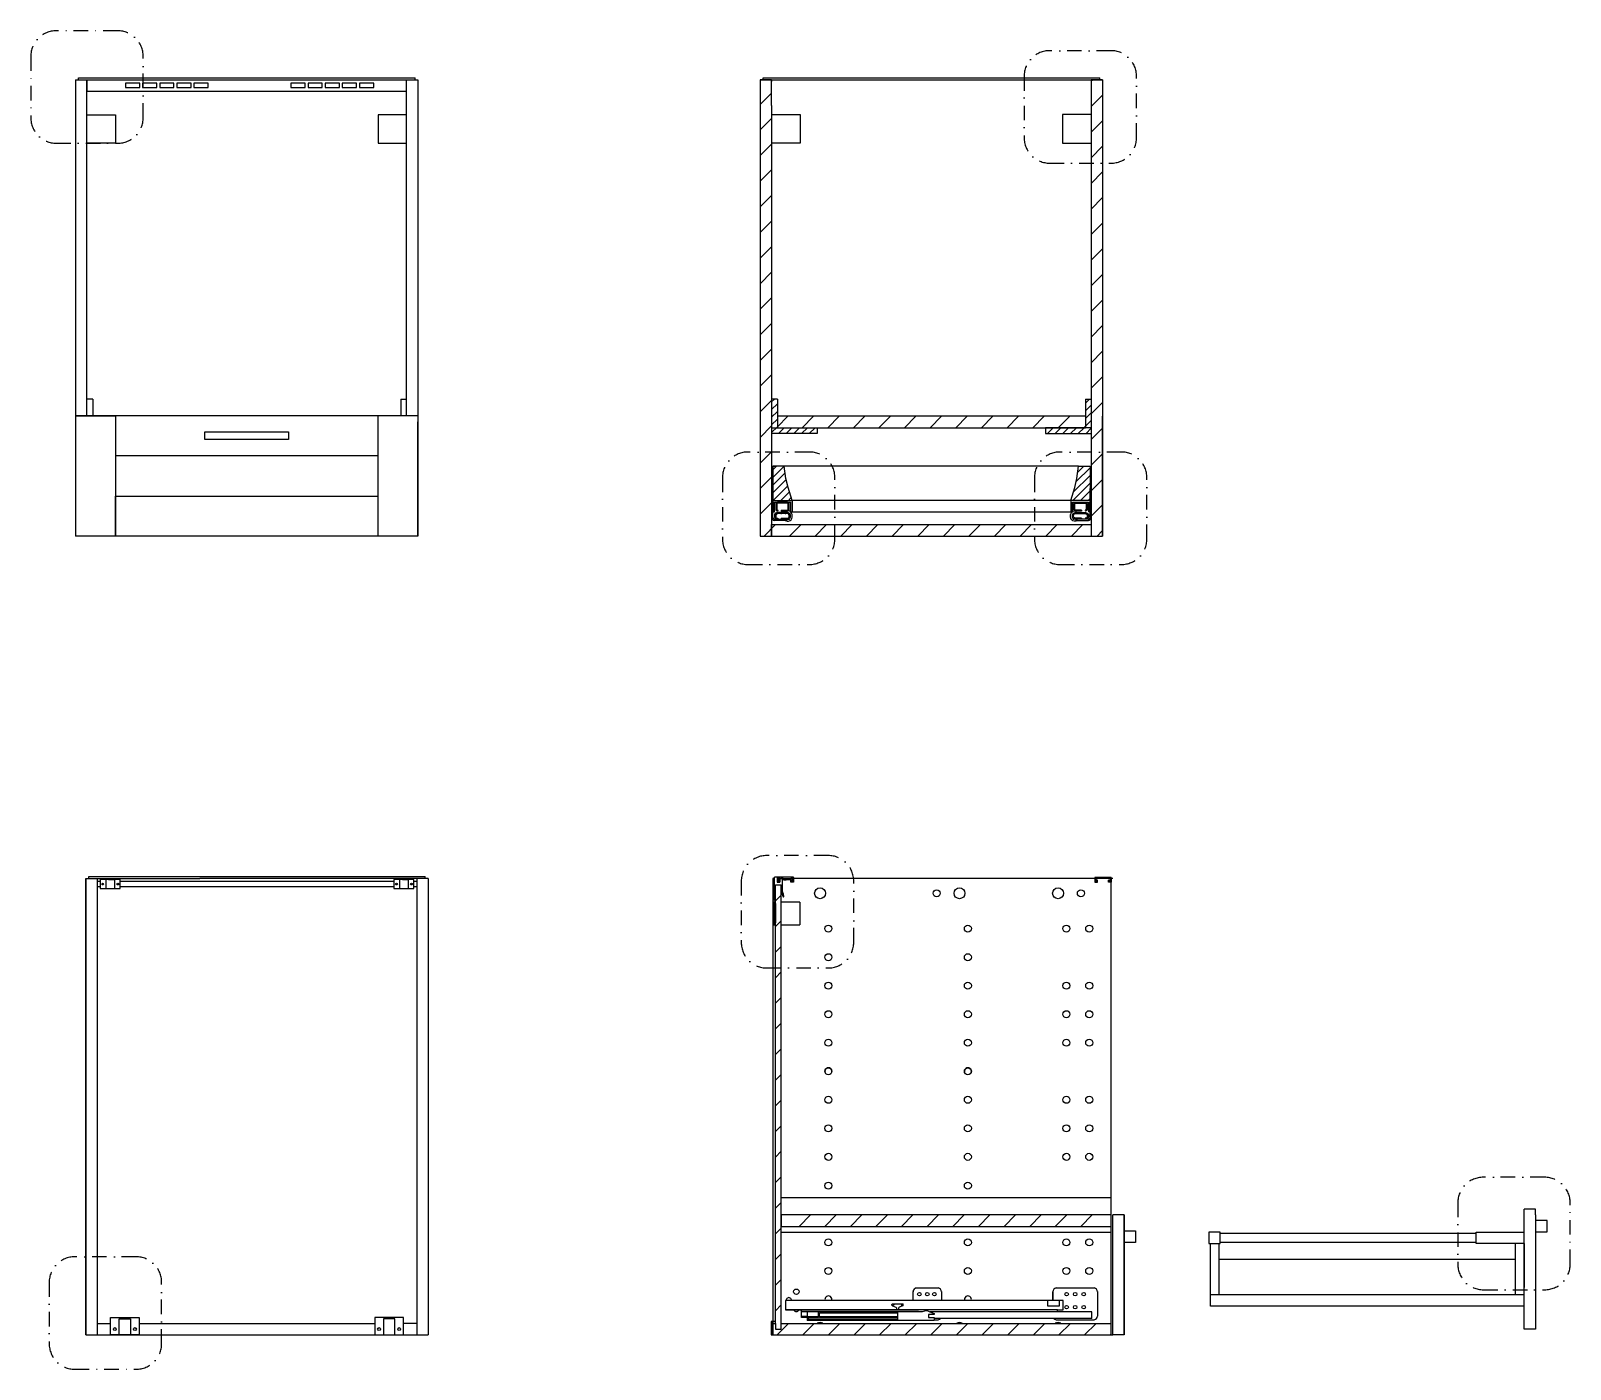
# Model space of a CAD drawing. Header units: millimetres. Extents: x 3416 to 4501, y 1595 to 1990.
# Drawn here: x 3643.1 to 3913, y 1595 to 1829.6 of the extents above; entities that cross this region are included whole.
import ezdxf

# ---------------------------------------------------------------- set-up
doc = ezdxf.new("R2010")
doc.units = ezdxf.units.MM
doc.linetypes.add('HIDDEN', pattern=[0.375, 0.25, -0.125])
doc.linetypes.add('TRATTOPUNTO', pattern=[25.4, 12.7, -6.35, 0, -6.35])
for name, color, linetype in [('ARREDI', 1, 'Continuous'), ('ARREDI SEZIONATI', 2, 'Continuous'), ('TRATTEGGIO', 5, 'HIDDEN'), ('VITI E CERNIERE', 8, 'Continuous')]:
    doc.layers.add(name, color=color, linetype=linetype)
pattern_1 = [(45, (2757.5066, 413.96), (-2.245064, 2.245064), [])]
pattern_2 = [(45, (2779.8845, 403.531), (-2.245064, 2.245064), [])]

msp = doc.modelspace()

# ---------------------------------------------------------------- hatches: boundary and pattern name
at = {"layer": 'ARREDI SEZIONATI'}
h = msp.add_hatch(dxfattribs=at)
h.set_pattern_fill('ANSI31', color=256)
h.set_pattern_definition(pattern_2)
h.paths.add_polyline_path([(3770.99, 1755.77), (3772.99, 1755.77), (3772.98, 1813.24), (3772.98, 1813.24), (3772.98, 1813.54), (3772.98, 1816.51), (3772.99, 1821.04), (3770.99, 1821.04)])
h = msp.add_hatch(dxfattribs=at)
h.set_pattern_fill('ANSI31', color=256)
h.set_pattern_definition(pattern_2)
h.paths.add_polyline_path([(3830.99, 1821.04), (3828.99, 1821.04), (3828.98, 1816.51), (3828.98, 1806.41), (3830.99, 1806.41)])
h.paths.add_polyline_path([(3830.99, 1806.41), (3828.98, 1806.41), (3828.99, 1749.37), (3829, 1749.37), (3829, 1744.31), (3828.99, 1741.04), (3830.99, 1741.04)])
h = msp.add_hatch(dxfattribs=at)
h.set_pattern_fill('ANSI31', color=256)
h.set_pattern_definition([(45, (-212.4878, -147.361), (-2.245064, 2.245064), [])])
h.paths.add_polyline_path([(3827.99, 1760.04), (3827.99, 1762.04), (3773.99, 1762.04), (3773.99, 1760.04)])
h = msp.add_hatch(dxfattribs=at)
h.set_pattern_fill('ANSI31', color=256)
h.set_pattern_definition(pattern_2)
h.paths.add_polyline_path([(3772.99, 1755.77), (3770.99, 1755.77), (3770.99, 1741.04), (3772.99, 1741.04)])
h.paths.add_polyline_path([(3828.99, 1743.04), (3784.08, 1743.04), (3784.08, 1741.04), (3828.99, 1741.04)])
h.paths.add_polyline_path([(3784.08, 1743.04), (3772.99, 1743.04), (3772.99, 1741.04), (3784.08, 1741.04)])
h = msp.add_hatch(dxfattribs=at)
h.set_pattern_fill('ANSI31', color=256)
h.set_pattern_definition(pattern_1)
h.paths.add_polyline_path([(3774.69, 1679.88), (3773.69, 1679.88), (3773.69, 1676.52), (3773.69, 1676.51), (3773.69, 1673.24), (3773.69, 1666.59), (3774.69, 1666.59)])
h = msp.add_hatch(dxfattribs=at)
h.set_pattern_fill('ANSI31', color=256)
h.set_pattern_definition(pattern_1)
h.paths.add_polyline_path([(3773.69, 1603.04), (3773.69, 1602.04), (3774.69, 1602.04), (3774.69, 1603.04), (3774.69, 1666.59), (3773.69, 1666.59)])
h = msp.add_hatch(dxfattribs=at)
h.set_pattern_fill('ANSI31', color=256)
h.set_pattern_definition([(45, (-219.0276, -154.1804), (-2.245064, 2.245064), [])])
h.paths.add_polyline_path([(3831.49, 1620.04), (3831.49, 1622.04), (3775.69, 1622.04), (3775.69, 1620.04)])
h = msp.add_hatch(dxfattribs=at)
h.set_pattern_fill('ANSI31', color=256)
h.set_pattern_definition(pattern_1)
h.paths.add_polyline_path([(3832.49, 1603.04), (3774.69, 1603.04), (3774.69, 1602.04), (3773.69, 1602.04), (3773.69, 1603.04), (3773.19, 1603.04), (3773.19, 1601.04), (3832.49, 1601.04)])
at = {"layer": 'VITI E CERNIERE'}
h = msp.add_hatch(dxfattribs=at)
h.set_pattern_fill('ANSI31', color=256, scale=0.3)
h.paths.add_polyline_path([(3773.99, 1765.04), (3772.99, 1765.04), (3772.99, 1760.04), (3773.99, 1760.04)])
h.paths.add_polyline_path([(3780.99, 1760.04), (3773.99, 1760.04), (3772.99, 1760.04), (3772.99, 1759.04), (3780.99, 1759.04)])
h.paths.add_polyline_path([(3828.99, 1760.04), (3820.99, 1760.04), (3820.99, 1759.04), (3828.99, 1759.04)])
h.paths.add_polyline_path([(3828.99, 1765.04), (3827.99, 1765.04), (3827.99, 1760.04), (3828.99, 1760.04)])
h = msp.add_hatch(dxfattribs=at)
h.set_pattern_fill('ANSI31', color=256, scale=0.3)
h.paths.add_polyline_path([(3775.89, 1749.55), (3775.49, 1751.16), (3775.2, 1753.29), (3773.2, 1753.29), (3773.2, 1747.29), (3776.58, 1747.29)])
h.paths.add_polyline_path([(3828.8, 1753.29), (3826.8, 1753.29), (3826.51, 1751.16), (3826.11, 1749.55), (3825.41, 1747.29), (3828.8, 1747.29)])

# ---------------------------------------------------------------- linework, layer by layer
at = {"layer": 'ARREDI'}
for p, q in [((3650.99, 1821.04), (3710.99, 1821.04)), ((3650.99, 1821.04), (3650.99, 1741.04)), ((3651.59, 1821.04), (3653.59, 1821.04)), ((3652.99, 1762.14), (3652.99, 1821.04)), ((3652.99, 1821.04), (3652.99, 1819.04)), ((3652.99, 1819.04), (3708.99, 1819.04)), ((3659.74, 1820.44), (3659.74, 1819.64)), ((3662.24, 1820.44), (3659.74, 1820.44)), ((3659.74, 1819.64), (3662.24, 1819.64)), ((3662.24, 1819.64), (3662.24, 1820.44)), ((3662.74, 1820.44), (3662.74, 1819.64)), ((3665.24, 1820.44), (3662.74, 1820.44)), ((3662.74, 1819.64), (3665.24, 1819.64)), ((3665.24, 1819.64), (3665.24, 1820.44)), ((3665.74, 1820.44), (3665.74, 1819.64)), ((3668.24, 1820.44), (3665.74, 1820.44)), ((3665.74, 1819.64), (3668.24, 1819.64)), ((3668.24, 1819.64), (3668.24, 1820.44)), ((3668.74, 1820.44), (3668.74, 1819.64)), ((3671.24, 1820.44), (3668.74, 1820.44)), ((3668.74, 1819.64), (3671.24, 1819.64)), ((3671.24, 1819.64), (3671.24, 1820.44)), ((3671.74, 1820.44), (3671.74, 1819.64)), ((3674.24, 1820.44), (3671.74, 1820.44)), ((3671.74, 1819.64), (3674.24, 1819.64)), ((3674.24, 1819.64), (3674.24, 1820.44)), ((3688.74, 1820.44), (3688.74, 1819.64)), ((3691.24, 1820.44), (3688.74, 1820.44)), ((3688.74, 1819.64), (3691.24, 1819.64)), ((3691.24, 1819.64), (3691.24, 1820.44)), ((3691.74, 1820.44), (3691.74, 1819.64)), ((3694.24, 1820.44), (3691.74, 1820.44)), ((3691.74, 1819.64), (3694.24, 1819.64)), ((3694.24, 1819.64), (3694.24, 1820.44)), ((3694.74, 1820.44), (3694.74, 1819.64)), ((3697.24, 1820.44), (3694.74, 1820.44)), ((3694.74, 1819.64), (3697.24, 1819.64)), ((3697.24, 1819.64), (3697.24, 1820.44)), ((3697.74, 1820.44), (3697.74, 1819.64)), ((3700.24, 1820.44), (3697.74, 1820.44)), ((3697.74, 1819.64), (3700.24, 1819.64)), ((3700.24, 1819.64), (3700.24, 1820.44)), ((3700.74, 1820.44), (3700.74, 1819.64)), ((3703.24, 1820.44), (3700.74, 1820.44)), ((3700.74, 1819.64), (3703.24, 1819.64)), ((3703.24, 1819.64), (3703.24, 1820.44)), ((3708.99, 1762.14), (3708.99, 1821.04)), ((3710.99, 1821.04), (3710.99, 1741.04)), ((3710.99, 1821.04), (3710.99, 1741.04)), ((3710.99, 1821.04), (3710.99, 1741.04)), ((3710.99, 1821.04), (3710.99, 1741.04)), ((3770.99, 1821.04), (3772.99, 1821.04)), ((3772.99, 1821.04), (3828.99, 1821.04)), ((3830.99, 1821.04), (3828.99, 1821.04)), ((3710.99, 1762.14), (3650.99, 1762.14)), ((3650.99, 1762.14), (3650.99, 1755.14)), ((3650.99, 1762.14), (3657.99, 1762.14)), ((3650.99, 1762.14), (3652.99, 1762.14)), ((3657.99, 1762.14), (3657.99, 1741.04)), ((3710.99, 1762.14), (3703.99, 1762.14)), ((3703.99, 1762.14), (3703.99, 1741.04)), ((3710.99, 1762.14), (3708.99, 1762.14)), ((3673.67, 1757.94), (3673.67, 1759.34)), ((3673.67, 1759.34), (3688.3, 1759.34)), ((3688.3, 1759.34), (3688.3, 1757.94)), ((3710.99, 1741.04), (3710.99, 1761.04)), ((3688.3, 1757.94), (3673.67, 1757.94)), ((3657.99, 1755.14), (3703.99, 1755.14)), ((3657.99, 1741.04), (3657.99, 1748.04)), ((3657.99, 1748.04), (3703.99, 1748.04)), ((3710.99, 1741.04), (3650.99, 1741.04)), ((3652.79, 1681.04), (3652.79, 1601.04)), ((3652.79, 1601.04), (3652.79, 1681.04)), ((3652.79, 1681.04), (3672.79, 1681.04)), ((3654.79, 1681.04), (3654.79, 1601.04)), ((3712.79, 1681.04), (3672.79, 1681.04)), ((3712.79, 1681.04), (3710.79, 1681.04)), ((3710.79, 1681.04), (3710.79, 1601.04)), ((3712.79, 1681.04), (3712.79, 1601.04)), ((3712.79, 1681.04), (3712.79, 1661.04)), ((3773.48, 1681.04), (3773.19, 1681.04)), ((3773.19, 1681.04), (3773.19, 1673.34)), ((3829.66, 1681.04), (3776.81, 1681.04)), ((3832.49, 1601.04), (3832.49, 1681.04)), ((3832.79, 1681.04), (3832.49, 1681.04)), ((3654.79, 1680.54), (3655.29, 1680.54)), ((3655.29, 1679.54), (3654.79, 1679.54)), ((3658.79, 1680.54), (3706.79, 1680.54)), ((3706.79, 1679.54), (3658.79, 1679.54)), ((3710.29, 1680.54), (3710.79, 1680.54)), ((3710.29, 1680.54), (3710.79, 1680.54)), ((3710.79, 1679.54), (3710.29, 1679.54)), ((3710.79, 1680.54), (3710.79, 1679.54)), ((3773.19, 1673.34), (3773.19, 1603.34)), ((3712.79, 1661.04), (3712.79, 1641.04)), ((3712.79, 1641.04), (3712.79, 1621.04)), ((3832.79, 1601.04), (3832.79, 1622.04)), ((3834.79, 1622.04), (3832.79, 1622.04)), ((3834.79, 1622.04), (3834.79, 1601.04)), ((3834.79, 1601.04), (3834.79, 1622.04)), ((3904.89, 1602.04), (3904.89, 1623.04)), ((3906.89, 1623.04), (3904.89, 1623.04)), ((3906.89, 1622.04), (3906.89, 1623.04)), ((3906.89, 1622.04), (3906.89, 1602.04)), ((3712.79, 1621.04), (3712.79, 1601.04)), ((3834.79, 1619.24), (3836.79, 1619.24)), ((3836.79, 1619.24), (3836.79, 1617.24)), ((3851.59, 1619.04), (3849.59, 1619.04)), ((3849.59, 1619.04), (3849.59, 1617.04)), ((3849.59, 1619.04), (3849.59, 1617.04)), ((3851.59, 1617.04), (3851.59, 1619.04)), ((3896.5, 1617.04), (3896.5, 1619.04)), ((3896.5, 1619.04), (3904.89, 1619.04)), ((3908.89, 1621.07), (3906.89, 1621.07)), ((3906.89, 1619.07), (3908.89, 1619.07)), ((3908.89, 1619.07), (3908.89, 1621.07)), ((3836.79, 1617.24), (3834.79, 1617.24)), ((3849.59, 1617.04), (3851.39, 1617.04)), ((3849.89, 1606.04), (3849.89, 1617.04)), ((3851.39, 1617.04), (3851.59, 1617.04)), ((3851.39, 1617.04), (3851.39, 1608.04)), ((3896.5, 1618.79), (3851.59, 1618.79)), ((3851.59, 1617.29), (3896.5, 1617.29)), ((3904.89, 1617.04), (3896.5, 1617.04)), ((3903.39, 1608.04), (3903.39, 1617.04)), ((3904.89, 1617.04), (3904.89, 1609.34)), ((3904.89, 1602.34), (3904.89, 1616.74)), ((3851.39, 1614.29), (3903.39, 1614.29)), ((3904.89, 1608.04), (3849.89, 1608.04)), ((3904.89, 1606.04), (3849.89, 1606.04)), ((3654.79, 1603.04), (3657.11, 1603.04)), ((3662.11, 1603.04), (3703.47, 1603.04)), ((3710.79, 1603.04), (3708.47, 1603.04)), ((3710.79, 1603.04), (3709.79, 1603.04)), ((3652.79, 1601.04), (3712.79, 1601.04)), ((3832.49, 1601.04), (3832.79, 1601.04)), ((3834.79, 1601.04), (3832.79, 1601.04)), ((3904.89, 1602.04), (3904.89, 1602.34)), ((3906.89, 1602.04), (3904.89, 1602.04)), ((3906.89, 1602.04), (3904.89, 1602.04))]:
    msp.add_line(p, q, dxfattribs=at)
for centre, radius in [((3781.48, 1678.43), 0.955), ((3781.48, 1678.43), 0.955), ((3801.92, 1678.43), 0.614), ((3801.92, 1678.43), 0.614), ((3805.92, 1678.43), 0.955), ((3805.92, 1678.43), 0.955), ((3823.19, 1678.43), 0.955), ((3823.19, 1678.43), 0.955), ((3827.19, 1678.43), 0.614), ((3827.19, 1678.43), 0.614), ((3782.94, 1672.23), 0.614), ((3807.38, 1672.23), 0.614), ((3824.65, 1672.23), 0.614), ((3828.65, 1672.23), 0.614), ((3782.94, 1667.22), 0.614), ((3807.38, 1667.22), 0.614), ((3782.94, 1662.23), 0.614), ((3807.38, 1662.23), 0.614), ((3824.65, 1662.23), 0.614), ((3828.65, 1662.23), 0.614), ((3782.94, 1657.23), 0.614), ((3807.38, 1657.23), 0.614), ((3824.65, 1657.23), 0.614), ((3824.65, 1657.23), 0.614), ((3828.65, 1657.23), 0.614), ((3828.65, 1657.23), 0.614), ((3782.94, 1652.23), 0.614), ((3807.38, 1652.23), 0.614), ((3824.65, 1652.23), 0.614), ((3824.65, 1652.23), 0.614), ((3828.65, 1652.23), 0.614), ((3828.65, 1652.23), 0.614), ((3782.94, 1647.23), 0.614), ((3807.38, 1647.23), 0.614), ((3782.94, 1642.23), 0.614), ((3807.38, 1642.23), 0.614), ((3824.65, 1642.23), 0.614), ((3828.65, 1642.23), 0.614), ((3782.94, 1637.23), 0.614), ((3807.38, 1637.23), 0.614), ((3824.65, 1637.23), 0.614), ((3824.65, 1637.23), 0.614), ((3828.65, 1637.23), 0.614), ((3828.65, 1637.23), 0.614), ((3782.94, 1632.23), 0.614), ((3782.94, 1632.23), 0.614), ((3807.38, 1632.23), 0.614), ((3807.38, 1632.23), 0.614), ((3824.65, 1632.23), 0.614), ((3824.65, 1632.23), 0.614), ((3828.65, 1632.23), 0.614), ((3828.65, 1632.23), 0.614), ((3782.94, 1627.18), 0.614), ((3807.38, 1627.18), 0.614), ((3782.94, 1617.23), 0.614), ((3807.38, 1617.23), 0.614), ((3824.65, 1617.23), 0.614), ((3824.65, 1617.23), 0.614), ((3828.65, 1617.23), 0.614), ((3828.65, 1617.23), 0.614), ((3782.94, 1612.23), 0.614), ((3807.38, 1612.23), 0.614), ((3824.65, 1612.23), 0.614), ((3824.65, 1612.23), 0.614), ((3828.65, 1612.23), 0.614), ((3828.65, 1612.23), 0.614), ((3777.32, 1608.59), 0.469)]:
    msp.add_circle(centre, radius, dxfattribs=at)
for centre, radius, start, end in [((3782.94, 1647.23), 0.614, 342.6442, 197.3558), ((3807.38, 1647.23), 0.614, 342.6442, 197.3558), ((3776.01, 1607.08), 0.469, 355.6183, 184.3817), ((3777.32, 1605.57), 0.469, 195.4149, 344.5851), ((3782.94, 1607.23), 0.614, 342.6442, 197.3558), ((3807.38, 1607.23), 0.614, 342.6442, 197.3558), ((3781.48, 1602.23), 0.955, 58.8319, 121.1681), ((3805.92, 1602.23), 0.955, 58.8319, 121.1681), ((3823.19, 1602.23), 0.955, 58.8319, 121.1681)]:
    msp.add_arc(centre, radius, start, end, dxfattribs=at)
at = {"layer": 'ARREDI SEZIONATI'}
for p, q in [((3770.99, 1821.04), (3770.99, 1741.04)), ((3772.98, 1816.51), (3772.99, 1821.04)), ((3772.98, 1820.37), (3772.99, 1821.04)), ((3772.98, 1816.51), (3772.99, 1821.04)), ((3772.99, 1821.04), (3772.99, 1820.74)), ((3828.99, 1821.04), (3828.98, 1816.51)), ((3830.99, 1821.04), (3830.99, 1741.04)), ((3772.98, 1816.51), (3772.99, 1741.04)), ((3828.98, 1816.51), (3828.99, 1741.04)), ((3827.99, 1762.04), (3773.99, 1762.04)), ((3830.99, 1741.04), (3830.99, 1762.04)), ((3773.99, 1760.04), (3827.99, 1760.04)), ((3826.8, 1753.29), (3775.2, 1753.29)), ((3825.41, 1747.29), (3776.58, 1747.29)), ((3772.99, 1741.04), (3772.99, 1743.04)), ((3772.99, 1743.04), (3828.99, 1743.04)), ((3776.28, 1745.29), (3825.71, 1745.31)), ((3770.99, 1741.04), (3830.99, 1741.04)), ((3773.69, 1603.04), (3773.69, 1679.88)), ((3774.69, 1603.04), (3774.69, 1679.88)), ((3832.49, 1622.04), (3774.69, 1622.04)), ((3774.69, 1622.04), (3774.69, 1620.04)), ((3774.69, 1620.04), (3832.49, 1620.04)), ((3773.19, 1603.04), (3773.19, 1601.04)), ((3773.19, 1603.04), (3773.69, 1603.04)), ((3773.69, 1603.04), (3773.69, 1602.04)), ((3774.69, 1603.04), (3832.49, 1603.04)), ((3774.69, 1602.04), (3774.69, 1603.04)), ((3773.19, 1601.04), (3832.49, 1601.04)), ((3773.69, 1602.04), (3774.69, 1602.04))]:
    msp.add_line(p, q, dxfattribs=at)
at = {"layer": 'TRATTEGGIO'}
for p, q in [((3773.19, 1603.04), (3773.69, 1603.04)), ((3773.19, 1601.04), (3831.19, 1601.04))]:
    msp.add_line(p, q, dxfattribs=at)
at = {"layer": 'TRATTEGGIO', "linetype": 'TRATTOPUNTO', "ltscale": 0.2}
for points in [[(3647.62, 1809.9), (3658.37, 1809.9, 0.414214), (3662.85, 1814.38), (3662.85, 1825.13, 0.414214), (3658.37, 1829.61), (3647.62, 1829.61, 0.414214), (3643.14, 1825.13), (3643.14, 1814.38, 0.414214)], [(3821.73, 1806.41), (3832.48, 1806.41, 0.414214), (3836.96, 1810.89), (3836.96, 1821.64, 0.414214), (3832.48, 1826.12), (3821.73, 1826.12, 0.414214), (3817.25, 1821.64), (3817.25, 1810.89, 0.414214)], [(3768.85, 1736.06), (3779.6, 1736.06, 0.414214), (3784.08, 1740.54), (3784.08, 1751.29, 0.414214), (3779.6, 1755.77), (3768.85, 1755.77, 0.414214), (3764.37, 1751.29), (3764.37, 1740.54, 0.414214)], [(3823.53, 1736.06), (3834.29, 1736.06, 0.414214), (3838.77, 1740.54), (3838.77, 1751.29, 0.414214), (3834.29, 1755.77), (3823.53, 1755.77, 0.414214), (3819.05, 1751.29), (3819.05, 1740.54, 0.414214)], [(3772.15, 1665.33), (3782.9, 1665.33, 0.414214), (3787.38, 1669.81), (3787.38, 1680.56, 0.414214), (3782.9, 1685.04), (3772.15, 1685.04, 0.414214), (3767.67, 1680.56), (3767.67, 1669.81, 0.414214)], [(3897.73, 1608.94), (3908.48, 1608.94, 0.414214), (3912.96, 1613.42), (3912.96, 1624.17, 0.414214), (3908.48, 1628.65), (3897.73, 1628.65, 0.414214), (3893.25, 1624.17), (3893.25, 1613.42, 0.414214)], [(3650.85, 1595), (3661.6, 1595, 0.414214), (3666.08, 1599.48), (3666.08, 1610.23, 0.414214), (3661.6, 1614.71), (3650.85, 1614.71, 0.414214), (3646.37, 1610.23), (3646.37, 1599.48, 0.414214)]]:
    msp.add_lwpolyline(points, format="xyb", close=True, dxfattribs=at)
at = {"layer": 'VITI E CERNIERE'}
for p, q in [((3651.49, 1821.04), (3651.49, 1821.34)), ((3651.49, 1821.34), (3710.49, 1821.34)), ((3710.49, 1821.04), (3710.49, 1821.34)), ((3771.49, 1821.34), (3830.49, 1821.34)), ((3771.49, 1821.04), (3771.49, 1821.34)), ((3830.49, 1821.04), (3830.49, 1821.34)), ((3772.99, 1821.04), (3770.99, 1821.04)), ((3828.99, 1821.04), (3830.99, 1821.04)), ((3828.99, 1821.04), (3830.99, 1821.04)), ((3653, 1814.9), (3657.2, 1814.9)), ((3653, 1814.9), (3658, 1814.9)), ((3658, 1814.9), (3658, 1809.9)), ((3709, 1814.9), (3704, 1814.9)), ((3704, 1814.9), (3704, 1809.9)), ((3709, 1814.9), (3704.8, 1814.9)), ((3772.98, 1814.92), (3777.18, 1814.92)), ((3772.98, 1814.92), (3777.98, 1814.92)), ((3777.98, 1814.92), (3777.98, 1809.92)), ((3828.98, 1814.92), (3823.98, 1814.92)), ((3823.98, 1814.92), (3823.98, 1809.92)), ((3828.98, 1814.92), (3824.78, 1814.92)), ((3658, 1809.9), (3653, 1809.9)), ((3704, 1809.9), (3709, 1809.9)), ((3777.98, 1809.92), (3772.98, 1809.92)), ((3823.98, 1809.92), (3828.98, 1809.92)), ((3828.98, 1789.37), (3828.98, 1784.31)), ((3653.99, 1765.04), (3652.99, 1765.04)), ((3653.99, 1765.04), (3653.99, 1762.14)), ((3707.99, 1765.04), (3707.99, 1762.14)), ((3707.99, 1765.04), (3708.99, 1765.04)), ((3773.99, 1765.04), (3772.99, 1765.04)), ((3773.99, 1765.04), (3773.99, 1760.04)), ((3827.99, 1765.04), (3827.99, 1760.04)), ((3827.99, 1765.04), (3828.99, 1765.04)), ((3772.99, 1760.04), (3780.99, 1760.04)), ((3780.99, 1760.04), (3780.99, 1759.04)), ((3820.99, 1760.04), (3820.99, 1759.04)), ((3828.99, 1760.04), (3820.99, 1760.04)), ((3780.99, 1759.04), (3772.99, 1759.04)), ((3820.99, 1759.04), (3828.99, 1759.04)), ((3773.2, 1753.29), (3773.2, 1745.29)), ((3775.2, 1753.29), (3773.2, 1753.29)), ((3773.2, 1753.29), (3773.7, 1753.29)), ((3775.49, 1751.16), (3775.2, 1753.29)), ((3775.89, 1749.55), (3775.49, 1751.16)), ((3826.11, 1749.55), (3826.51, 1751.16)), ((3826.51, 1751.16), (3826.8, 1753.29)), ((3826.8, 1753.29), (3828.8, 1753.29)), ((3828.8, 1753.29), (3828.8, 1745.29)), ((3773, 1749.37), (3773, 1744.31)), ((3773.2, 1749.37), (3773, 1749.37)), ((3773.2, 1744.31), (3773.2, 1749.37)), ((3776.58, 1747.29), (3775.89, 1749.55)), ((3825.41, 1747.29), (3826.11, 1749.55)), ((3828.8, 1744.31), (3828.8, 1749.37)), ((3828.8, 1749.37), (3829, 1749.37)), ((3829, 1749.37), (3829, 1744.31)), ((3773.2, 1747.29), (3776.58, 1747.29)), ((3773.2, 1747.17), (3773.2, 1747.17)), ((3773.5, 1745.29), (3773.5, 1746.99)), ((3773.5, 1746.99), (3776.28, 1746.99)), ((3776.28, 1746.99), (3776.28, 1745.29)), ((3776.58, 1747.29), (3776.58, 1745.29)), ((3825.41, 1747.29), (3825.41, 1745.31)), ((3828.8, 1747.29), (3825.41, 1747.29)), ((3825.71, 1745.31), (3825.71, 1746.99)), ((3825.71, 1746.99), (3828.5, 1746.99)), ((3828.5, 1746.99), (3828.5, 1745.29)), ((3828.8, 1745.29), (3828.8, 1747.29)), ((3828.8, 1747.17), (3828.8, 1747.17)), ((3773.2, 1745.29), (3773.5, 1745.29)), ((3773.2, 1745.29), (3773.5, 1745.29)), ((3775.65, 1743.79), (3773.49, 1743.79)), ((3773.55, 1743.99), (3775.94, 1743.99)), ((3774.05, 1745.59), (3774.01, 1745.39)), ((3774.05, 1744.19), (3774.01, 1743.99)), ((3774.68, 1745.59), (3774.68, 1745.39)), ((3774.68, 1744.19), (3774.68, 1743.99)), ((3775.65, 1745.17), (3775.65, 1745.39)), ((3775.65, 1743.66), (3775.65, 1743.99)), ((3828.45, 1743.99), (3826.06, 1743.99)), ((3826.35, 1745.17), (3826.35, 1745.39)), ((3826.35, 1743.66), (3826.35, 1743.99)), ((3826.35, 1743.79), (3828.51, 1743.79)), ((3827.32, 1745.59), (3827.32, 1745.39)), ((3827.32, 1744.19), (3827.32, 1743.99)), ((3827.94, 1745.59), (3827.99, 1745.39)), ((3827.94, 1744.19), (3827.99, 1743.99)), ((3828.8, 1745.29), (3828.5, 1745.29)), ((3828.8, 1745.29), (3828.5, 1745.29)), ((3653.29, 1681.34), (3712.29, 1681.34)), ((3653.29, 1681.04), (3653.29, 1681.34)), ((3712.29, 1681.04), (3712.29, 1681.34)), ((3773.19, 1681.04), (3773.48, 1681.04)), ((3773.47, 1677.15), (3773.48, 1681.24)), ((3776.81, 1681.24), (3773.48, 1681.24)), ((3773.98, 1681.24), (3773.98, 1680.37)), ((3773.98, 1681.24), (3773.98, 1680.37)), ((3773.98, 1681.18), (3773.98, 1680.37)), ((3774.12, 1681.04), (3776.67, 1681.04)), ((3774.43, 1681.04), (3774.12, 1681.04)), ((3774.12, 1681.04), (3774.12, 1680.5)), ((3774.56, 1681.04), (3774.43, 1680.92)), ((3774.97, 1681.04), (3774.56, 1681.04)), ((3775.01, 1680.99), (3774.85, 1681.04)), ((3775.43, 1680.96), (3775.01, 1680.99)), ((3775.78, 1680.94), (3775.43, 1680.96)), ((3775.98, 1680.97), (3775.78, 1680.94)), ((3776.36, 1681.04), (3775.98, 1680.97)), ((3776.67, 1681.01), (3776.36, 1681.04)), ((3776.36, 1681.04), (3776.67, 1681.04)), ((3776.51, 1680.93), (3776.67, 1681.01)), ((3776.67, 1681.04), (3776.67, 1680.5)), ((3776.81, 1681.04), (3776.81, 1681.24)), ((3776.81, 1681.18), (3776.81, 1680.37)), ((3832.49, 1681.18), (3829.66, 1681.18)), ((3830.11, 1681.18), (3829.66, 1681.18)), ((3829.66, 1681.18), (3829.66, 1680.37)), ((3832.04, 1681.04), (3829.8, 1681.04)), ((3829.8, 1681.04), (3829.8, 1680.5)), ((3832.04, 1681.18), (3832.49, 1681.18)), ((3832.04, 1681.04), (3832.35, 1681.04)), ((3832.35, 1681.04), (3832.35, 1680.5)), ((3832.49, 1681.18), (3832.49, 1680.37)), ((3658.79, 1680.84), (3655.29, 1680.84)), ((3655.29, 1680.84), (3655.29, 1680.54)), ((3655.29, 1680.54), (3655.29, 1679.54)), ((3655.29, 1679.54), (3655.29, 1679.24)), ((3655.29, 1679.24), (3658.79, 1679.24)), ((3656.29, 1680.84), (3656.29, 1679.24)), ((3656.79, 1680.84), (3657.79, 1680.84)), ((3657.79, 1680.84), (3657.79, 1679.24)), ((3658.79, 1679.24), (3658.79, 1680.84)), ((3710.29, 1680.84), (3706.79, 1680.84)), ((3706.79, 1680.84), (3706.79, 1680.54)), ((3706.79, 1680.54), (3706.79, 1679.54)), ((3706.79, 1679.54), (3706.79, 1679.24)), ((3706.79, 1679.24), (3710.29, 1679.24)), ((3707.79, 1680.84), (3707.79, 1679.24)), ((3708.29, 1680.84), (3709.29, 1680.84)), ((3709.29, 1680.84), (3709.29, 1679.24)), ((3710.29, 1679.24), (3710.29, 1680.84)), ((3773.69, 1677.76), (3773.69, 1679.88)), ((3773.69, 1679.88), (3774.69, 1679.88)), ((3773.98, 1680.37), (3774.43, 1680.37)), ((3773.98, 1680.37), (3774.43, 1680.37)), ((3773.98, 1680.37), (3774.43, 1680.37)), ((3774.12, 1680.5), (3774.3, 1680.5)), ((3774.3, 1680.5), (3774.3, 1680.74)), ((3774.43, 1680.74), (3774.3, 1680.74)), ((3774.43, 1680.92), (3774.43, 1680.37)), ((3774.43, 1680.37), (3774.43, 1680.74)), ((3774.43, 1680.37), (3774.43, 1680.74)), ((3774.69, 1679.88), (3774.69, 1679.57)), ((3774.69, 1679.57), (3774.69, 1678.97)), ((3774.69, 1678.97), (3774.79, 1678.38)), ((3774.79, 1678.38), (3774.97, 1677.93)), ((3774.89, 1678.91), (3774.9, 1679.5)), ((3774.96, 1678.52), (3774.89, 1678.91)), ((3774.9, 1679.5), (3774.9, 1680.82)), ((3774.9, 1680.82), (3775.12, 1680.78)), ((3775.08, 1678.32), (3774.96, 1678.52)), ((3775.15, 1677.84), (3775.08, 1678.32)), ((3775.12, 1680.78), (3775.56, 1680.76)), ((3775.56, 1680.76), (3776.32, 1680.86)), ((3776.32, 1680.86), (3776.51, 1680.93)), ((3776.36, 1680.37), (3776.36, 1680.74)), ((3776.36, 1680.74), (3776.49, 1680.74)), ((3776.81, 1680.37), (3776.36, 1680.37)), ((3776.49, 1680.5), (3776.49, 1680.74)), ((3776.67, 1680.5), (3776.49, 1680.5)), ((3829.66, 1680.37), (3830.11, 1680.37)), ((3829.8, 1680.5), (3829.98, 1680.5)), ((3829.98, 1680.5), (3829.98, 1680.74)), ((3830.11, 1680.74), (3829.98, 1680.74)), ((3830.11, 1680.37), (3830.11, 1680.74)), ((3832.04, 1680.37), (3832.04, 1680.74)), ((3832.04, 1680.74), (3832.17, 1680.74)), ((3832.49, 1680.37), (3832.04, 1680.37)), ((3832.17, 1680.5), (3832.17, 1680.74)), ((3832.35, 1680.5), (3832.17, 1680.5)), ((3773.69, 1676.88), (3773.39, 1676.88)), ((3773.39, 1676.88), (3773.49, 1676.51)), ((3773.39, 1676.88), (3773.39, 1672.88)), ((3773.47, 1677.15), (3773.56, 1677.15)), ((3773.49, 1676.51), (3773.49, 1673.24)), ((3773.56, 1677.15), (3773.69, 1677.76)), ((3773.59, 1676.88), (3773.69, 1676.51)), ((3773.69, 1676.51), (3773.69, 1673.24)), ((3773.69, 1676.51), (3773.69, 1673.24)), ((3777.94, 1676.88), (3774.69, 1676.88)), ((3774.97, 1677.93), (3775.07, 1677.74)), ((3775.07, 1677.74), (3775.15, 1677.84)), ((3777.94, 1676.88), (3777.94, 1672.88)), ((3773.39, 1672.88), (3773.49, 1673.24)), ((3773.39, 1672.88), (3773.69, 1672.88)), ((3773.59, 1672.88), (3773.69, 1673.24)), ((3774.69, 1672.88), (3777.94, 1672.88)), ((3832.49, 1625.04), (3774.69, 1625.04)), ((3774.69, 1620.04), (3782.69, 1620.04)), ((3774.69, 1619.04), (3832.49, 1619.04)), ((3797.77, 1607.04), (3797.77, 1608.6)), ((3798.34, 1609.24), (3802.2, 1609.24)), ((3802.77, 1608.6), (3802.77, 1607.04)), ((3822.3, 1607.04), (3822.3, 1608.6)), ((3822.3, 1608.6), (3822.3, 1607.04)), ((3822.87, 1609.24), (3829.51, 1609.24)), ((3830.08, 1608.6), (3830.08, 1604.31)), ((3824.08, 1607.04), (3775.45, 1607.04)), ((3775.45, 1607.04), (3775.45, 1605.44)), ((3823.08, 1605.44), (3775.45, 1605.44)), ((3775.45, 1605.44), (3778.41, 1605.44)), ((3776.03, 1605.44), (3798.75, 1605.44)), ((3778.22, 1604.08), (3778.22, 1605.44)), ((3794.06, 1606.25), (3794.06, 1606.33)), ((3794.15, 1606.11), (3794.78, 1605.87)), ((3794.16, 1606.44), (3795.96, 1606.44)), ((3794.86, 1605.76), (3794.86, 1605.44)), ((3795.26, 1605.44), (3795.26, 1605.76)), ((3795.97, 1606.11), (3795.34, 1605.87)), ((3796.06, 1606.25), (3796.06, 1606.33)), ((3821.38, 1606.04), (3821.38, 1607.04)), ((3823.38, 1606.04), (3821.38, 1606.04)), ((3823.08, 1605.04), (3823.08, 1605.44)), ((3823.08, 1605.44), (3824.08, 1605.44)), ((3823.38, 1607.04), (3823.38, 1606.04)), ((3824.08, 1605.44), (3824.08, 1607.04)), ((3657.11, 1601.04), (3657.11, 1604.04)), ((3657.11, 1604.04), (3662.11, 1604.04)), ((3658.61, 1601.04), (3658.61, 1603.84)), ((3658.61, 1603.84), (3659.61, 1603.84)), ((3659.61, 1603.84), (3660.61, 1603.84)), ((3660.61, 1603.84), (3660.61, 1601.04)), ((3662.11, 1604.04), (3662.11, 1601.04)), ((3708.47, 1604.04), (3703.47, 1604.04)), ((3703.47, 1604.04), (3703.47, 1601.04)), ((3705.97, 1603.84), (3704.97, 1603.84)), ((3704.97, 1603.84), (3704.97, 1601.04)), ((3706.97, 1603.84), (3705.97, 1603.84)), ((3706.97, 1601.04), (3706.97, 1603.84)), ((3708.47, 1601.04), (3708.47, 1604.04)), ((3773.09, 1603.34), (3772.89, 1603.34)), ((3772.89, 1603.34), (3772.89, 1601.04)), ((3773.69, 1603.34), (3772.99, 1603.34)), ((3773.19, 1603.34), (3773.09, 1603.34)), ((3773.09, 1601.04), (3773.09, 1603.34)), ((3773.19, 1603.34), (3773.19, 1601.04)), ((3799.37, 1605.04), (3778.22, 1605.04)), ((3778.22, 1604.28), (3779.22, 1604.28)), ((3779.22, 1604.08), (3778.22, 1604.08)), ((3779.22, 1605.04), (3779.22, 1603.88)), ((3779.22, 1604.16), (3781.22, 1604.16)), ((3781.22, 1604.16), (3779.22, 1604.16)), ((3779.22, 1603.88), (3779.39, 1603.88)), ((3779.22, 1603.81), (3779.22, 1603.53)), ((3779.22, 1603.81), (3779.39, 1603.81)), ((3801.46, 1603.53), (3779.22, 1603.53)), ((3779.39, 1603.99), (3795.06, 1603.99)), ((3779.39, 1603.88), (3779.39, 1603.99)), ((3779.39, 1603.81), (3779.39, 1603.7)), ((3779.39, 1603.7), (3795.06, 1603.7)), ((3781.22, 1604.16), (3781.22, 1605.04)), ((3781.39, 1604.16), (3781.39, 1604.87)), ((3781.39, 1604.87), (3795.06, 1604.87)), ((3795.06, 1604.16), (3781.39, 1604.16)), ((3795.06, 1605.04), (3795.06, 1604.16)), ((3795.06, 1604.16), (3795.06, 1603.53)), ((3799.76, 1605.17), (3799.37, 1605.04)), ((3800.42, 1605.19), (3801.46, 1604.77)), ((3801.46, 1604.57), (3800.46, 1604.57)), ((3800.46, 1604.57), (3800.46, 1604.04)), ((3800.46, 1604.04), (3801.46, 1604.04)), ((3829.09, 1605.04), (3800.79, 1605.04)), ((3801.46, 1604.77), (3801.46, 1604.57)), ((3801.46, 1604.04), (3801.46, 1603.53)), ((3829.09, 1603.89), (3801.46, 1603.89)), ((3801.46, 1603.67), (3802.2, 1603.67)), ((3822.87, 1603.67), (3829.51, 1603.67)), ((3829.09, 1603.89), (3829.09, 1605.04)), ((3662.11, 1601.04), (3657.11, 1601.04)), ((3703.47, 1601.04), (3708.47, 1601.04)), ((3772.89, 1601.04), (3773.19, 1601.04)), ((3772.89, 1601.04), (3772.89, 1601.04)), ((3772.99, 1602.52), (3772.99, 1601.87)), ((3773.09, 1602.31), (3772.99, 1602.51)), ((3772.99, 1601.87), (3773.09, 1602.05)), ((3772.99, 1601.04), (3773.19, 1601.04)), ((3773.19, 1601.04), (3773.09, 1601.04))]:
    msp.add_line(p, q, dxfattribs=at)
for points in [[(3774.68, 1745.39), (3774.68, 1745.39), (3775.78, 1745.39, 0.341037), (3776.08, 1745.77), (3776.08, 1746.61, 0.341037), (3775.78, 1746.99), (3774.01, 1746.99, 0.341037), (3773.7, 1746.61), (3773.7, 1745.77, 0.341037), (3774.01, 1745.39)], [(3774.68, 1745.59), (3775.75, 1745.59, 0.311697), (3775.88, 1745.78), (3775.88, 1746.61, 0.311697), (3775.75, 1746.79), (3774.04, 1746.79, 0.311697), (3773.9, 1746.61), (3773.9, 1745.78, 0.338201), (3774.05, 1745.59, 0.338201)], [(3827.32, 1745.39), (3827.32, 1745.39), (3826.22, 1745.39, -0.341037), (3825.91, 1745.77), (3825.91, 1746.61, -0.341037), (3826.22, 1746.99), (3827.99, 1746.99, -0.341037), (3828.3, 1746.61), (3828.3, 1745.77, -0.341037), (3827.99, 1745.39)], [(3827.32, 1745.59), (3826.25, 1745.59, -0.311697), (3826.11, 1745.78), (3826.11, 1746.61, -0.311697), (3826.25, 1746.79), (3827.96, 1746.79, -0.311697), (3828.1, 1746.61), (3828.1, 1745.78, -0.338201), (3827.94, 1745.59, -0.338201)], [(3774.68, 1743.99), (3774.68, 1743.99), (3775.94, 1743.99, 0.326316), (3776.28, 1744.37), (3776.28, 1744.78, 0.303885), (3775.77, 1745.17), (3774.01, 1745.17, 0.303885), (3773.5, 1744.78), (3773.5, 1744.39, 0.342616), (3773.86, 1743.99)], [(3774.68, 1744.19), (3775.75, 1744.19, 0.281048), (3776.08, 1744.37), (3776.08, 1744.78, 0.332656), (3775.75, 1744.97), (3774.04, 1744.97, 0.332656), (3773.7, 1744.78), (3773.7, 1744.37, 0.414996), (3774.05, 1744.19, 0.338201)], [(3775.65, 1743.66), (3775.97, 1743.66, 0.347699), (3776.61, 1744.35), (3776.61, 1744.84, 0.221474), (3775.95, 1745.48, 0.221474)], [(3826.35, 1743.66), (3826.03, 1743.66, -0.347699), (3825.38, 1744.35), (3825.38, 1744.84, -0.233368), (3826.05, 1745.48)], [(3827.32, 1743.99), (3827.32, 1743.99), (3826.06, 1743.99, -0.326316), (3825.71, 1744.37), (3825.71, 1744.78, -0.303885), (3826.22, 1745.17), (3827.99, 1745.17, -0.303885), (3828.5, 1744.78), (3828.5, 1744.39, -0.342616), (3828.13, 1743.99)], [(3827.32, 1744.19), (3826.25, 1744.19, -0.281048), (3825.91, 1744.37), (3825.91, 1744.78, -0.332656), (3826.25, 1744.97), (3827.96, 1744.97, -0.332656), (3828.3, 1744.78), (3828.3, 1744.37, -0.414996), (3827.94, 1744.19, -0.338201)]]:
    msp.add_lwpolyline(points, format="xyb", dxfattribs=at)
for points in [[(3772.99, 1602.35), (3772.99, 1602.35), (3773.05, 1602.35), (3773.05, 1602.22)], [(3772.99, 1602.22), (3773.05, 1602.22), (3773.05, 1602.17), (3772.99, 1602.17)], [(3773.05, 1602.17), (3773.05, 1602.04), (3772.99, 1602.04), (3772.99, 1602.04)]]:
    msp.add_lwpolyline(points, dxfattribs=at)
for centre, radius in [((3655.74, 1680.04), 0.158), ((3658.38, 1680.04), 0.158), ((3707.24, 1680.04), 0.158), ((3709.88, 1680.04), 0.158), ((3824.65, 1662.23), 0.614), ((3828.65, 1662.23), 0.614), ((3824.65, 1642.23), 0.614), ((3828.65, 1642.23), 0.614), ((3798.89, 1608.15), 0.308), ((3800.28, 1608.15), 0.308), ((3801.52, 1608.15), 0.308), ((3824.69, 1608.17), 0.308), ((3826.19, 1608.17), 0.308), ((3827.69, 1608.17), 0.308), ((3794.33, 1606.29), 0.0864), ((3795.8, 1606.29), 0.0864), ((3824.69, 1605.87), 0.308), ((3826.19, 1605.87), 0.308), ((3827.69, 1605.87), 0.308), ((3657.88, 1602.04), 0.253), ((3661.39, 1602.04), 0.253), ((3704.18, 1602.04), 0.253), ((3707.7, 1602.04), 0.253)]:
    msp.add_circle(centre, radius, dxfattribs=at)
for centre, radius, start, end in [((3773.52, 1744.31), 0.522, 180.4145, 273.2517), ((3773.6, 1744.4), 0.41, 192.676, 263.1788), ((3828.4, 1744.4), 0.41, 276.8212, 347.324), ((3828.48, 1744.31), 0.522, 266.7483, 359.5855), ((3798.46, 1608.56), 0.69, 99.8541, 177.0588), ((3802.08, 1608.56), 0.69, 2.9412, 80.1459), ((3822.99, 1608.56), 0.69, 99.8541, 177.0588), ((3829.39, 1608.56), 0.69, 2.9412, 80.1459), ((3794.19, 1606.31), 0.133, 103.0025, 171.0095), ((3794.21, 1606.25), 0.145, 179.5495, 248.9349), ((3794.74, 1605.75), 0.12, 354.9325, 77.4453), ((3795.38, 1605.75), 0.12, 102.5547, 185.0675), ((3795.93, 1606.31), 0.133, 8.9905, 76.9975), ((3795.92, 1606.25), 0.145, 291.0651, 0.4505), ((3800.13, 1603.92), 1.31, 77.3711, 106.5092), ((3802.08, 1604.35), 0.69, 279.8541, 318.4564), ((3822.99, 1604.35), 0.69, 221.5436, 260.1459), ((3829.39, 1604.35), 0.69, 279.8541, 357.0588)]:
    msp.add_arc(centre, radius, start, end, dxfattribs=at)
for p in [(3773.7, 1744.3), (3773.9, 1744.96), (3774.66, 1744.97), (3775.42, 1744.97), (3775.44, 1743.77), (3776.08, 1744.77), (3776.08, 1744.01), (3825.91, 1744.77), (3825.91, 1744.01), (3826.56, 1743.77), (3826.58, 1744.97), (3827.34, 1744.97), (3828.09, 1744.96), (3828.3, 1744.3)]:
    msp.add_point(p, dxfattribs=at)

doc.saveas('drawing.dxf')
